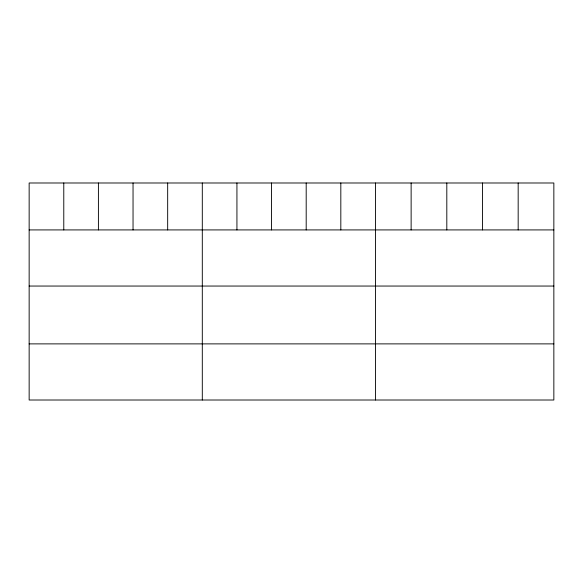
<?xml version="1.0" encoding="UTF-8"?>
<svg xmlns="http://www.w3.org/2000/svg" width="583" height="583" viewBox="0 0 583 583"><rect width="100%" height="100%" fill="white"/><g stroke="black" fill="none" stroke-linecap="round" stroke-linejoin="round"><path stroke-width="0.87" d="M553.85 229.921L553.85 400.011L29.15 400.011L29.15 182.989L553.85 182.989L553.85 229.921L29.15 229.921M29.15 286.049L553.85 286.049M29.15 343.883L553.85 343.883M518.17 182.989L518.17 229.921M482.491 182.989L482.491 229.921M446.811 182.989L446.811 229.921M411.132 182.989L411.132 229.921M375.452 182.989L375.452 400.011M340.822 182.989L340.822 229.921M306.192 182.989L306.192 229.921M271.561 182.989L271.561 229.921M236.931 182.989L236.931 229.921M202.301 182.989L202.301 400.011M167.671 182.989L167.671 229.921M133.041 182.989L133.041 229.921M98.41 182.989L98.41 229.921M63.78 182.989L63.78 229.921"/></g></svg>
